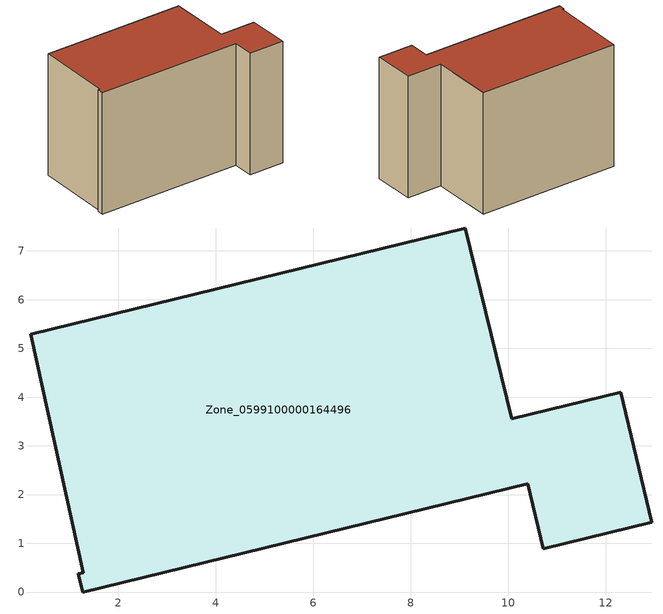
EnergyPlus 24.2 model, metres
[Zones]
Zone_0599100000164496
 floor ground (C_G): 1.28,0.39 0.2,5.29 9.12,7.47 10.07,3.55 12.31,4.1 12.95,1.44 10.72,0.89 10.4,2.22 1.27,0 1.18,0.37 z0
 wall outside (C_F): 10.4,2.22 10.72,0.89 12.95,1.44 12.31,4.1 10.07,3.55 9.12,7.47 0.2,5.29 1.28,0.39 1.18,0.37 1.27,0 10.4,2.22 z0:7.86
 roof outside (C_R): 1.27,0 10.4,2.22 10.72,0.89 12.95,1.44 12.31,4.1 10.07,3.55 9.12,7.47 0.2,5.29 1.28,0.39 1.18,0.37 z7.86
[BUILDING]
Pand.0599100000164496: North Axis=0; Terrain=City; Loads Convergence Tolerance Value=0.04; Temperature Convergence Tolerance Value=0.4; Solar Distribution=FullExterior; Maximum Number of Warmup Days=25; Minimum Number of Warmup Days=1
[Site:Location]
Rotterdam.The.Hague.AP_ZH_NLD Design_Conditions: Latitude=51.96; Longitude=4.45; Time Zone=1; Elevation=-4.5
[SITE:GROUNDTEMPERATURE:BUILDINGSURFACE]
18, 18, 18, 18, 18, 18, 18, 18, 18, 18, 18, 18
[MATERIAL] Thermal Absorptance=0.9; Solar Absorptance=0.7; Visible Absorptance=0.7
Name | Roughness | Thickness | Conductivity | Density | Specific Heat
G.TI.1975-1991 | MediumSmooth | 0.15 | 0.288461 | 540 | 1210
F.TI.1975-1991 | Rough | 0.3 | 0.230769 | 1920 | 840
R.TI.1975-1991 | MediumRough | 0.2 | 0.153846 | 1500 | 1000
[CONSTRUCTION]
C_G: G.TI.1975-1991
C_F: F.TI.1975-1991
C_R: R.TI.1975-1991
[ZONE]
Zone_0599100000164496: Type=1; Multiplier=1; Ceiling Height=Autocalculate; Volume=Autocalculate; Floor Area=autocalculate; Part of Total Floor Area=Yes
[ZONEINFILTRATION:DESIGNFLOWRATE]
Infil_Zone_0599100000164496: Zone or ZoneList or Space or SpaceList=Zone_0599100000164496; Schedule=AlwaysOn; Design Flow Rate Calculation Method=Flow/Area; Flow Rate per Floor Area=0.003; Constant Term Coefficient=1; Temperature Term Coefficient=0; Velocity Term Coefficient=0; Velocity Squared Term Coefficient=0
[HVACTEMPLATE:ZONE:IDEALLOADSAIRSYSTEM]
Zone_0599100000164496: Maximum Heating Supply Air Temperature=50; Minimum Cooling Supply Air Temperature=13; Maximum Heating Supply Air Humidity Ratio=0.0156; Minimum Cooling Supply Air Humidity Ratio=0.0077; Heating Limit=NoLimit; Cooling Limit=NoLimit; Dehumidification Control Type=ConstantSensibleHeatRatio; Cooling Sensible Heat Ratio=0.7; Dehumidification Setpoint=60; Humidification Control Type=None; Humidification Setpoint=30; Outdoor Air Method=None; Outdoor Air Flow Rate per Person=0.00944; Outdoor Air Flow Rate per Zone Floor Area=0; Outdoor Air Flow Rate per Zone=0; Demand Controlled Ventilation Type=None; Outdoor Air Economizer Type=NoEconomizer; Heat Recovery Type=None; Sensible Heat Recovery Effectiveness=0.7; Latent Heat Recovery Effectiveness=0.65
[ZONECONTROL:THERMOSTAT]
ThermostatControl_Zone_0599100000164496: Zone or ZoneList=Zone_0599100000164496; Control Type Schedule=DualSetpointControlType; Control 1=Thermostat_Zone_0599100000164496; Temperature Difference Between Cutout And Setpoint=0
[THERMOSTATSETPOINT:DUALSETPOINT]
Thermostat_Zone_0599100000164496: Heating Setpoint Temperature Schedule=HeatingSetpoint_Zone_0599100000164496; Cooling Setpoint Temperature Schedule=CoolingSetpoint_Zone_0599100000164496
[SCHEDULE:COMPACT]
HeatingSetpoint_Zone_0599100000164496: Through: 12/31, For: AllDays, Until: 24:00, 21
CoolingSetpoint_Zone_0599100000164496: Through: 12/31, For: AllDays, Until: 24:00, 24
DualSetpointControlType: Through: 12/31, For: AllDays, Until: 24:00, 4
AlwaysOn: Through: 12/31, For: AllDays, Until: 24:00, 1
